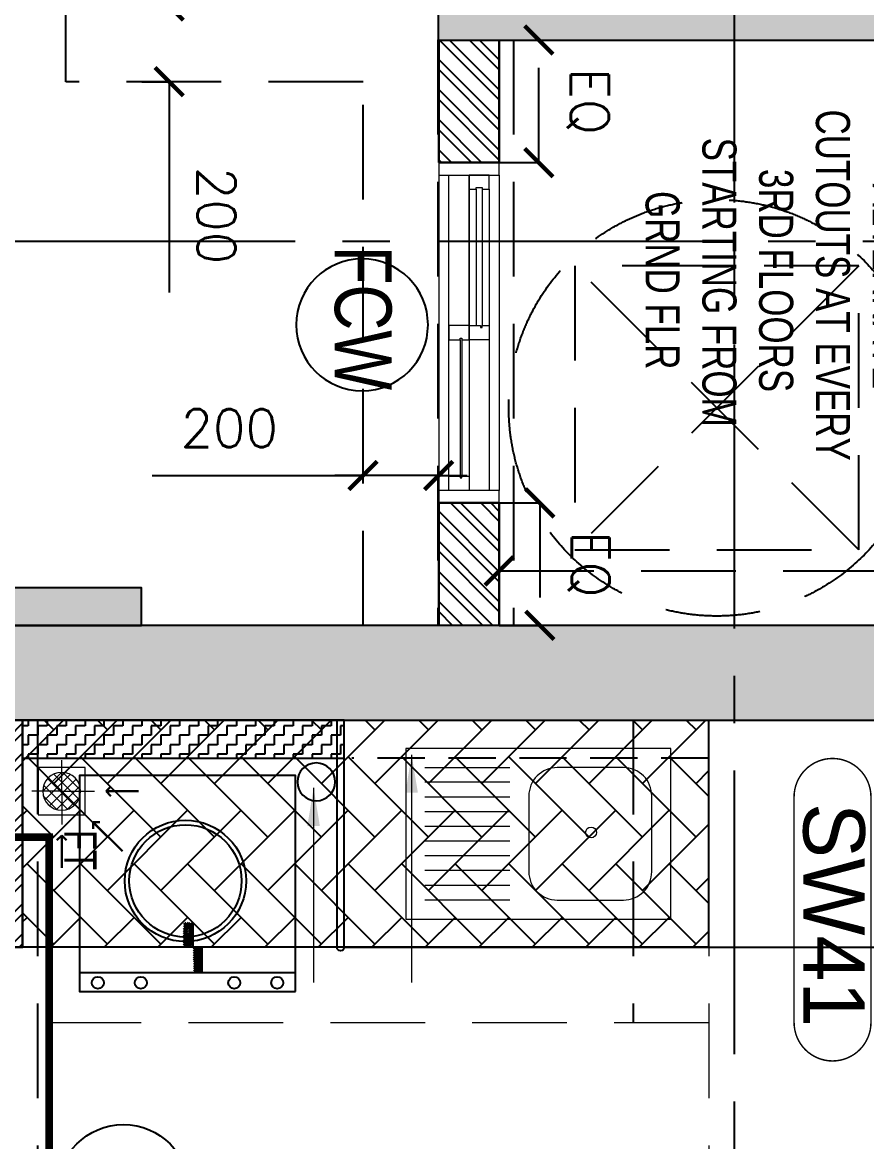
# Model space of a CAD drawing. Header units: millimetres. Extents: x -414464 to 1686, y -90036 to 108605.
# Drawn here: x -112641 to -110410, y -76748 to -73792 of the extents above; entities that cross this region are included whole.
import ezdxf
from ezdxf.enums import TextEntityAlignment as Align

# ---------------------------------------------------------------- set-up
doc = ezdxf.new("R2010")
doc.units = ezdxf.units.MM
doc.header["$LTSCALE"] = 1000
doc.header["$MEASUREMENT"] = 0
for name, pattern in [('$1$AUDIT_D_120904163729-0', [0]), ('$36$HIDDEN', [0.375, 0.25, -0.125]), ('3BHK-A$1$( Hidden )', [0.375, 0.25, -0.125]), ('3BHK-A$1$AUDIT_D_120904163729-0', [0]), ('3BHK-A$1$DASHED', [0.75, 0.5, -0.25]), ('AUDIT_D_120904163729-0', [0]), ('T8 - TYPICAL FLOOR CORE$0$$0$HIDDEN', [0.375, 0.25, -0.125]), ('T8 - TYPICAL FLOOR CORE$1$HIDDEN', [0.375, 0.25, -0.125]), ('T8 - TYPICAL FLOOR CORE$1$T10-TYPICAL FLOOR CORE$0$HIDDEN', [0.375, 0.25, -0.125]), ('T8(T9 IS SIMILAR) - TYPICAL FLOOR ELEVATION$1$AUDIT_D_120904163729-0', [0]), ('T8(T9 IS SIMILAR) - TYPICAL FLOOR ELEVATION$1$HIDDEN', [0.375, 0.25, -0.125]), ('T8(T9 IS SIMILAR)$1$$0$HIDDEN', [0.375, 0.25, -0.125]), ('T8(T9 IS SIMILAR)$1$HIDDEN', [0.375, 0.25, -0.125]), ('T8_REFUGE COLUMNS$1$CENTER2', [1.125, 0.75, -0.125, 0.125, -0.125])]:
    doc.linetypes.add(name, pattern=pattern)
doc.layers.get('0').update_dxf_attribs({"linetype": 'AUDIT_D_120904163729-0'})
for name, color, linetype in [('$0$A-HATCH -160', 251, '$1$AUDIT_D_120904163729-0'), ('$21$A-DIMENSIONS', 2, '$36$HIDDEN'), ('3BHK-A$1$$0$a-KIT FIX', 251, 'Continuous'), ('3BHK-A$1$$0$A-SERVICES CUTOUT', 8, 'Continuous'), ('3BHK-A$1$$0$a-window-no', 125, 'Continuous'), ('3BHK-A$1$$1$LEDGE WALL', 5, 'Continuous'), ('3BHK-A$1$A-DECK SUNK 125', 8, 'Continuous'), ('3BHK-A$1$A-HATCH -160', 251, '3BHK-A$1$AUDIT_D_120904163729-0'), ('3BHK-A$1$a-tile drop', 3, 'Continuous'), ('3BHK-A$1$APT PLANS-typ$0$TILEDROP', 3, 'Continuous'), ('3BHK-A$1$LEDGE WALL', 5, 'Continuous'), ('a-rcc', 3, 'Continuous'), ('T8 - TYPICAL FLOOR CORE$1$A-DIMENSIONS', 2, 'T8 - TYPICAL FLOOR CORE$1$HIDDEN'), ('T8 - TYPICAL FLOOR CORE$1$a-window-no', 125, 'Continuous'), ('T8 - TYPICAL FLOOR CORE$1$T10-TYPICAL FLOOR CORE$0$A-SLAB SUNK-AC LEDGES', 251, 'T8 - TYPICAL FLOOR CORE$1$T10-TYPICAL FLOOR CORE$0$HIDDEN'), ('T8(T9 IS SIMILAR) - TYPICAL FLOOR ELEVATION$1$A-DIM', 1, 'T8(T9 IS SIMILAR) - TYPICAL FLOOR ELEVATION$1$AUDIT_D_120904163729-0'), ('T8(T9 IS SIMILAR) - TYPICAL FLOOR ELEVATION$1$A-WALL-FEATURES', 6, 'T8(T9 IS SIMILAR) - TYPICAL FLOOR ELEVATION$1$AUDIT_D_120904163729-0'), ('T8(T9 IS SIMILAR)$1$$6$a-beam 2', 50, 'Continuous'), ('T8(T9 IS SIMILAR)$1$S-BEAM', 20, 'T8(T9 IS SIMILAR)$1$$0$HIDDEN'), ('T8_REFUGE COLUMNS$1$A-CENTERLINE', 193, 'T8_REFUGE COLUMNS$1$CENTER2'), ('T8_REFUGE COLUMNS$1$A-RCC COLS', 3, 'Continuous'), ('T8_REFUGE COLUMNS$1$A-SHEAR WALL THICKENING', 3, 'Continuous'), ('T8_TYPICAL COLUMNS$1$A-RCC COLS', 3, 'Continuous'), ('T8_TYPICAL COLUMNS$1$A-SHEAR WALL THICKENING', 3, 'Continuous')]:
    doc.layers.add(name, color=color, linetype=linetype)
for name, color, linetype, lineweight in [('3BHK-A$1$$1$a-TOI-fixtures', 251, 'Continuous', 0), ('3BHK-A$1$$1$A-WALL- 160', 6, 'Continuous', 30), ('3BHK-A$1$A-AC PIPE', 151, 'Continuous', 20), ('3BHK-A$1$a-TOI-fixtures', 251, 'Continuous', 0), ('3BHK-A$1$A-WALL- 160', 6, 'Continuous', 30), ('T8 - TYPICAL FLOOR CORE$0$a-Text', 4, 'Continuous', 0), ('T8 - TYPICAL FLOOR CORE$1$A-WALL- 160', 6, 'Continuous', 30), ('T8 - TYPICAL FLOOR CORE$1$Window', 4, 'Continuous', 20), ('T8(T9 IS SIMILAR) - DIMENSION & TEXTING$1$R0-18-10-2014-T1-1st Podium Floor Plan$0$Text', 2, 'Continuous', 0), ('T8(T9 IS SIMILAR)$1$D&W', 8, 'Continuous', 25), ('T8(T9 IS SIMILAR)$1$SCPL BEAM', 191, 'T8(T9 IS SIMILAR)$1$$0$HIDDEN', 13), ('T8_REFUGE COLUMNS$1$A-COLUMN NO size reduce', 81, 'Continuous', 25)]:
    doc.layers.add(name, color=color, linetype=linetype, lineweight=lineweight)
doc.layers.add('T8_REFUGE COLUMNS$1$COL-HATCH', color=7, linetype='Continuous', lineweight=25, true_color=0xa3a3a3)
doc.styles.add('3BHK-A$1$$0$LODHA STANDERD', font='sanss___.ttf')
doc.styles.add('3BHK-A$1$Romans 1', font='romans.shx', dxfattribs={"height": 100})
doc.styles.add('T8 - TYPICAL FLOOR CORE$0$ARIAL ARROW', font='swisscl.ttf')
doc.styles.add('T8 - TYPICAL FLOOR CORE$1$LODHA STANDERD', font='sanss___.ttf')
doc.styles.add('T8 - TYPICAL FLOOR CORE$1$Romans 1', font='romans.shx', dxfattribs={"height": 100})
doc.styles.add('T8(T9 IS SIMILAR) - DIMENSION & TEXTING$1$ARIAL ARROW', font='swisscl.ttf')
doc.styles.add('T8(T9 IS SIMILAR) - DIMENSION & TEXTING$1$Tahoma', font='tahoma.ttf')
doc.styles.add('T8(T9 IS SIMILAR) - TYPICAL FLOOR ELEVATION$1$Romans 1', font='romans.shx', dxfattribs={"height": 100})
doc.styles.add('T8_REFUGE COLUMNS$1$STANDARD', font='GOTHIC.TTF')
doc.dimstyles.new('3BHK-A$1$ALPINE S', dxfattribs={"dimscale": 0, "dimtxt": 100, "dimasz": 75, "dimexe": 0, "dimexo": 0, "dimgap": 75, "dimtad": 1, "dimdec": 0, "dimzin": 0, "dimdsep": 46, "dimtxsty": '3BHK-A$1$Romans 1', "dimblk": '3BHK-A$1$_ArchTick', "dimcen": 0.09, "dimclrd": 256, "dimclre": 256, "dimclrt": 7, "dimadec": 0, "dimazin": 0, "dimtfac": 1, "dimtdec": 0, "dimtofl": 0, "dimtmove": 1, "dimatfit": 0, "dimldrblk": '3BHK-A$1$_Open90', "dimfxl": 1, "dimtolj": 1, "dimtzin": 0, "dimarcsym": 0})
doc.dimstyles.new('T8 - TYPICAL FLOOR CORE$1$ALPINE S', dxfattribs={"dimscale": 0, "dimtxt": 100, "dimasz": 75, "dimexe": 0, "dimexo": 0, "dimgap": 75, "dimtad": 1, "dimdec": 0, "dimzin": 0, "dimdsep": 46, "dimtxsty": 'T8 - TYPICAL FLOOR CORE$1$Romans 1', "dimblk": 'T8 - TYPICAL FLOOR CORE$1$_ArchTick', "dimcen": 0.09, "dimclrd": 256, "dimclre": 256, "dimclrt": 7, "dimadec": 0, "dimazin": 0, "dimtfac": 1, "dimtdec": 0, "dimtofl": 0, "dimtmove": 1, "dimatfit": 0, "dimldrblk": 'T8 - TYPICAL FLOOR CORE$1$_Open90', "dimfxl": 1, "dimtolj": 1, "dimtzin": 0, "dimarcsym": 0})
doc.dimstyles.new('T8(T9 IS SIMILAR) - DIMENSION & TEXTING$1$SAMATA STD', dxfattribs={"dimtxt": 100, "dimasz": 50, "dimexe": 50, "dimexo": 50, "dimgap": 10, "dimtad": 0, "dimdec": 0, "dimrnd": 5, "dimzin": 0, "dimdsep": 46, "dimtxsty": 'T8(T9 IS SIMILAR) - DIMENSION & TEXTING$1$Tahoma', "dimblk": 'T8(T9 IS SIMILAR) - DIMENSION & TEXTING$1$_Origin2', "dimcen": -50, "dimdle": 50, "dimclrd": 7, "dimclre": 7, "dimclrt": 7, "dimadec": 0, "dimazin": 0, "dimtfac": 1, "dimtdec": 0, "dimtmove": 1, "dimatfit": 3, "dimfxl": 150, "dimtfill": 1, "dimtolj": 1, "dimtzin": 0, "dimlwd": -1, "dimlwe": -1, "dimarcsym": 0})
doc.dimstyles.new('T8(T9 IS SIMILAR) - TYPICAL FLOOR ELEVATION$1$ALPINE S', dxfattribs={"dimscale": 0, "dimtxt": 100, "dimasz": 75, "dimexe": 0, "dimexo": 0, "dimgap": 75, "dimtad": 1, "dimdec": 0, "dimzin": 0, "dimdsep": 46, "dimtxsty": 'T8(T9 IS SIMILAR) - TYPICAL FLOOR ELEVATION$1$Romans 1', "dimblk": 'T8(T9 IS SIMILAR) - TYPICAL FLOOR ELEVATION$1$_ArchTick', "dimcen": 0.09, "dimclrd": 256, "dimclre": 256, "dimclrt": 7, "dimadec": 0, "dimazin": 0, "dimtfac": 1, "dimtdec": 0, "dimtofl": 0, "dimtmove": 1, "dimatfit": 0, "dimldrblk": 'T8(T9 IS SIMILAR) - TYPICAL FLOOR ELEVATION$1$_Open90', "dimfxl": 1, "dimtolj": 1, "dimtzin": 0, "dimarcsym": 0})

# ---------------------------------------------------------------- blocks, each defined once
blk = doc.blocks.new('T8_REFUGE COLUMNS$1$A$C277F3394')
at = {"layer": 'T8_REFUGE COLUMNS$1$A-SHEAR WALL THICKENING', "linetype": 'ByBlock', "true_color": 0xa3a3a3}
h = blk.add_hatch(color=253, dxfattribs=at)
h.dxf.hatch_style = 1
h.paths.add_polyline_path([(10420.3, -385.5), (10520.2, -385.5), (10520.2, 90.8), (10420.3, 90.8)])
at = {"layer": 'T8_REFUGE COLUMNS$1$A-SHEAR WALL THICKENING', "linetype": 'ByBlock'}
blk.add_lwpolyline([(10420.3, -385.5), (10520.2, -385.5), (10520.2, 90.8), (10420.3, 90.8)], close=True, dxfattribs=at)
blk = doc.blocks.new('T8_REFUGE COLUMNS$1$A$C46A13422')
at = {"layer": 'T8_REFUGE COLUMNS$1$A-SHEAR WALL THICKENING', "linetype": 'ByBlock'}
blk.add_blockref('T8_REFUGE COLUMNS$1$A$C277F3394', (-5609.8, -7500), dxfattribs=at)
blk = doc.blocks.new('T8_REFUGE COLUMNS')
at = {"layer": 'T8_REFUGE COLUMNS$1$COL-HATCH', "linetype": 'ByBlock'}
h = blk.add_hatch(color=256, dxfattribs=at)
h.dxf.hatch_style = 1
h.paths.add_polyline_path([(1215612.1, -5719609.9), (1215862.1, -5719609.9), (1215862.1, -5715374.9), (1215612.1, -5715374.9)])
h = blk.add_hatch(color=256, dxfattribs=at)
h.dxf.hatch_style = 1
h.paths.add_polyline_path([(1214067.1, -5718349.9), (1213817.1, -5718349.9), (1213817.1, -5716424.9), (1214067.1, -5716424.9)])
at = {"layer": 'T8_REFUGE COLUMNS$1$A-CENTERLINE'}
for p, q in [((1214597.1, -5722853.5), (1214597.1, -5698299.6)), ((1223494.9, -5717567.4), (1182495.9, -5717567.4))]:
    blk.add_line(p, q, dxfattribs=at)
at = {"layer": 'T8_REFUGE COLUMNS$1$A-COLUMN NO size reduce', "linetype": 'ByBlock', "const_width": 3.9}
blk.add_lwpolyline([(1216065.1, -5717409.9, -1), (1216065.1, -5717206.7), (1216661, -5717206.7, -1), (1216661, -5717409.9)], format="xyb", close=True, dxfattribs=at)
at = {"layer": 'T8_REFUGE COLUMNS$1$A-RCC COLS', "linetype": 'ByBlock'}
for points in [[(1215612.1, -5719609.9), (1215862.1, -5719609.9), (1215862.1, -5715374.9), (1215612.1, -5715374.9)], [(1214067.1, -5718349.9), (1213817.1, -5718349.9), (1213817.1, -5716424.9), (1214067.1, -5716424.9)]]:
    blk.add_lwpolyline(points, close=True, dxfattribs=at)
blk.add_blockref('T8_REFUGE COLUMNS$1$A$C46A13422', (1210702.1, -5711724.9), dxfattribs=at)
at = {"layer": 'T8_REFUGE COLUMNS$1$A-COLUMN NO size reduce', "linetype": 'ByBlock', "insert": (1216081.3, -5717223), "char_height": 162.5, "attachment_point": 1, "style": 'T8_REFUGE COLUMNS$1$STANDARD'}
blk.add_mtext_dynamic_manual_height_columns('SW41', width=444.685, gutter_width=500, heights=[0], dxfattribs=at)
blk = doc.blocks.new('T8_TYPICAL COLUMNS$1$A$C277F3394')
at = {"layer": 'T8_TYPICAL COLUMNS$1$A-SHEAR WALL THICKENING', "linetype": 'ByBlock'}
h = blk.add_hatch(color=31, dxfattribs=at)
h.dxf.hatch_style = 1
h.paths.add_polyline_path([(10420.3, -385.5), (10520.2, -385.5), (10520.2, 90.8), (10420.3, 90.8)])
blk.add_lwpolyline([(10420.3, -385.5), (10520.2, -385.5), (10520.2, 90.8), (10420.3, 90.8)], close=True, dxfattribs=at)
blk = doc.blocks.new('T8_TYPICAL COLUMNS$1$A$C46A13422')
at = {"layer": 'T8_TYPICAL COLUMNS$1$A-SHEAR WALL THICKENING', "linetype": 'ByBlock'}
blk.add_blockref('T8_TYPICAL COLUMNS$1$A$C277F3394', (-5609.8, -7500), dxfattribs=at)
blk = doc.blocks.new('T8_TYPICAL COLUMNS')
at = {"layer": 'T8_TYPICAL COLUMNS$1$A-RCC COLS', "linetype": 'ByBlock'}
for name, p in [('T8_REFUGE COLUMNS', (0, 0)), ('T8_TYPICAL COLUMNS$1$A$C46A13422', (1210702.1, -5711724.9))]:
    blk.add_blockref(name, p, dxfattribs=at)
blk = doc.blocks.new('3BHK-A$1$$0$WINDOW TAG')
at = {"layer": '3BHK-A$1$$0$a-window-no'}
blk.add_circle((0, 0), 174.1, dxfattribs=at)
at = {"layer": '3BHK-A$1$$0$a-window-no', "style": '3BHK-A$1$$0$LODHA STANDERD'}
blk.add_attdef('WINDOW', text='', height=150, dxfattribs=at).set_placement((11.3, 2.8), align=Align.MIDDLE_CENTER)
blk = doc.blocks.new('3BHK-A$1$$0$WM-flat-1')
at = {"layer": '3BHK-A$1$$0$a-KIT FIX'}
blk.add_line((-110.3, -114.8), (-680.7, -114.8), dxfattribs=at)
blk.add_lwpolyline([(-680.7, -64.8), (-680.7, -635.2), (-110.3, -635.2), (-110.3, -64.8)], close=True, dxfattribs=at)
for centre, radius in [((-632.6, -87.9), 15.9), ((-519, -87.9), 15.9), ((-272.1, -87.9), 15.9), ((-158.4, -87.9), 15.9), ((-389.9, -356.8), 160.3), ((-389.9, -356.8), 148.3)]:
    blk.add_circle(centre, radius, dxfattribs=at)
blk = doc.blocks.new('3BHK-A$1$$0$SINK1-flat-1')
at = {"layer": '3BHK-A$1$$1$a-TOI-fixtures'}
for p, q in [((-275, -50), (-50, -50)), ((-275, -88.9), (-50, -88.9)), ((-275, -127.8), (-50, -127.8)), ((-275, -166.7), (-50, -166.7)), ((-275, -205.6), (-50, -205.6)), ((-275, -244.4), (-50, -244.4)), ((-275, -283.3), (-50, -283.3)), ((-275, -322.2), (-50, -322.2)), ((-275, -361.1), (-50, -361.1)), ((-50, -400), (-275, -400))]:
    blk.add_line(p, q, dxfattribs=at)
blk.add_lwpolyline([(-700, 0), (-700, -450), (0, -450), (0, 0)], close=True, dxfattribs=at)
blk.add_lwpolyline([(-400, -50), (-575, -50, 0.414214), (-650, -125), (-650, -325, 0.414214), (-575, -400), (-400, -400, 0.414214), (-325, -325), (-325, -125, 0.414214)], format="xyb", close=True, dxfattribs=at)
at = {"layer": '3BHK-A$1$$1$a-TOI-fixtures', "linetype": 'Continuous'}
blk.add_circle((-489.5, -228.6), 14.4, dxfattribs=at)
blk = doc.blocks.new('3BHK-A$1$TILE DROP -x')
at = {"layer": '3BHK-A$1$APT PLANS-typ$0$TILEDROP'}
h = blk.add_hatch(dxfattribs=at)
h.set_pattern_fill('ACET-2D-ANSI31', color=8, scale=90, angle=90, style=0)
h.set_pattern_definition([(135, (-851695.914, 5365039.183), (-7.954951288, -7.954951288), [])])
h.paths.add_polyline_path([(-58323.9, -19205.9), (-58323.9, -19023.7), (-58261.5, -19023.7), (-58261.5, -19205.9)])
edge = h.paths.add_edge_path()
edge.add_line((-58323.9, -19381.2), (-58393.7, -19381.2))
edge.add_line((-58323.9, -19205.9), (-58323.9, -19381.2))
edge.add_line((-58393.1, -19205.9), (-58323.9, -19205.9))
edge.add_line((-58393.1, -19381.2), (-58393.1, -19205.9))
at = {"layer": '3BHK-A$1$APT PLANS-typ$0$TILEDROP', "color": 1}
blk.add_line((-58153.9, -19205.9), (-58434, -19205.9), dxfattribs=at)
at = {"layer": '3BHK-A$1$APT PLANS-typ$0$TILEDROP', "color": 20, "const_width": 10}
for points in [[(-58261.5, -19205.9), (-58261.5, -19023.7)], [(-58323.9, -19381.2), (-58323.9, -19205.9)], [(-58323.9, -19205.9), (-58261.5, -19205.9)]]:
    blk.add_lwpolyline(points, dxfattribs=at)
blk = doc.blocks.new('3BHK-A$1$_ArchTick')
at = {"color": 0, "linetype": 'ByBlock', "const_width": 0.15}
blk.add_lwpolyline([(-0.5, -0.5), (0.5, 0.5)], dxfattribs=at)
blk = doc.blocks.new('3BHK-A$1$_Open90')
at = {"color": 0, "linetype": 'ByBlock', "lineweight": -2}
for p, q in [((0, 0), (-1, 0)), ((-0.5, 0.5), (0, 0)), ((0, 0), (-0.5, -0.5))]:
    blk.add_line(p, q, dxfattribs=at)
blk = doc.blocks.new('T8(T9 IS SIMILAR) - TYPICAL FLOOR ELEVATION$1$_ArchTick')
at = {"color": 0, "linetype": 'ByBlock', "const_width": 0.15}
blk.add_lwpolyline([(-0.5, -0.5), (0.5, 0.5)], dxfattribs=at)
blk = doc.blocks.new('*D4561')
at = {"layer": 'T8(T9 IS SIMILAR) - TYPICAL FLOOR ELEVATION$1$A-DIM', "lineweight": -2, "transparency": 16777216}
for p, q in [((1215216, -5718348.9), (1215216, -5718273.9)), ((1215216, -5718348.9), (1215216, -5718548.9)), ((1215216, -5718548.9), (1215216, -5718623.9)), ((1215216, -5719106.1), (1215216, -5718548.9))]:
    blk.add_line(p, q, dxfattribs=at)
at = {"layer": 'T8(T9 IS SIMILAR) - TYPICAL FLOOR ELEVATION$1$A-DIM', "linetype": 'T8(T9 IS SIMILAR) - TYPICAL FLOOR ELEVATION$1$HIDDEN', "lineweight": -2, "transparency": 16777216}
for p, q in [((1215288.4, -5718348.9), (1215216, -5718348.9)), ((1215612, -5718548.9), (1215216, -5718548.9))]:
    blk.add_line(p, q, dxfattribs=at)
at = {"layer": 'T8(T9 IS SIMILAR) - TYPICAL FLOOR ELEVATION$1$A-DIM', "linetype": 'ByBlock', "lineweight": -2, "transparency": 16777216, "xscale": 75, "yscale": 75, "zscale": 75}
for p, rotation in [((1215216, -5718348.9), 270), ((1215216, -5718548.9), 90)]:
    blk.add_blockref('T8(T9 IS SIMILAR) - TYPICAL FLOOR ELEVATION$1$_ArchTick', p, dxfattribs=dict(at, rotation=rotation))
at = {"layer": 'T8(T9 IS SIMILAR) - TYPICAL FLOOR ELEVATION$1$A-DIM', "color": 7, "linetype": 'ByBlock', "transparency": 16777216, "insert": (1215091, -5718902.5), "char_height": 100, "attachment_point": 5, "rotation": 90, "style": 'T8(T9 IS SIMILAR) - TYPICAL FLOOR ELEVATION$1$Romans 1'}
blk.add_mtext('\\A1;200', dxfattribs=at)
blk = doc.blocks.new('T8(T9 IS SIMILAR) - TYPICAL FLOOR ELEVATION$1$_Open90')
at = {"color": 0, "linetype": 'ByBlock', "lineweight": -2}
for p, q in [((-0.5, 0.5), (0, 0)), ((0, 0), (-1, 0)), ((0, 0), (-0.5, -0.5))]:
    blk.add_line(p, q, dxfattribs=at)
blk = doc.blocks.new('*D4562')
at = {"layer": 'T8(T9 IS SIMILAR) - TYPICAL FLOOR ELEVATION$1$A-DIM', "lineweight": -2, "transparency": 16777216}
for p, q in [((1213975.7, -5719061.4), (1213900.7, -5719061.4)), ((1214175.7, -5719061.4), (1214732.9, -5719061.4))]:
    blk.add_line(p, q, dxfattribs=at)
at = {"layer": 'T8(T9 IS SIMILAR) - TYPICAL FLOOR ELEVATION$1$A-DIM', "linetype": 'T8(T9 IS SIMILAR) - TYPICAL FLOOR ELEVATION$1$HIDDEN', "lineweight": -2, "transparency": 16777216}
for p, q in [((1213975.7, -5719134), (1213975.7, -5719061.4)), ((1214175.7, -5719134), (1214175.7, -5719061.4))]:
    blk.add_line(p, q, dxfattribs=at)
at = {"layer": 'T8(T9 IS SIMILAR) - TYPICAL FLOOR ELEVATION$1$A-DIM', "linetype": 'ByBlock', "lineweight": -2, "transparency": 16777216, "xscale": 75, "yscale": 75, "zscale": 75}
blk.add_blockref('T8(T9 IS SIMILAR) - TYPICAL FLOOR ELEVATION$1$_ArchTick', (1213975.7, -5719061.4), dxfattribs=at)
at = {"layer": 'T8(T9 IS SIMILAR) - TYPICAL FLOOR ELEVATION$1$A-DIM', "linetype": 'ByBlock', "lineweight": -2, "transparency": 16777216, "xscale": 75, "yscale": 75, "zscale": 75, "rotation": 180}
blk.add_blockref('T8(T9 IS SIMILAR) - TYPICAL FLOOR ELEVATION$1$_ArchTick', (1214175.7, -5719061.4), dxfattribs=at)
at = {"layer": 'T8(T9 IS SIMILAR) - TYPICAL FLOOR ELEVATION$1$A-DIM', "color": 7, "linetype": 'ByBlock', "transparency": 16777216, "insert": (1214529.3, -5718936.4), "char_height": 100, "attachment_point": 5, "style": 'T8(T9 IS SIMILAR) - TYPICAL FLOOR ELEVATION$1$Romans 1'}
blk.add_mtext('\\A1;200', dxfattribs=at)
blk = doc.blocks.new('T8 - TYPICAL FLOOR CORE$1$1500-flat-1')
at = {"layer": 'T8 - TYPICAL FLOOR CORE$1$Window', "color": 1, "lineweight": 13}
for p, q in [((1149675.6, -5694418.8), (1148842.5, -5694418.8)), ((1149240.3, -5694418.8), (1148880, -5694418.8)), ((1148880, -5694445.5), (1149675.6, -5694445.5)), ((1149307.5, -5694498.8), (1148842.5, -5694498.8)), ((1149240.3, -5694498.8), (1148880, -5694498.8)), ((1149638.1, -5694498.8), (1149277.8, -5694498.8)), ((1149277.8, -5694498.8), (1149675.6, -5694498.8)), ((1149638.1, -5694552.2), (1148842.5, -5694552.2)), ((1149675.6, -5694578.8), (1148842.5, -5694578.8))]:
    blk.add_line(p, q, dxfattribs=at)
at = {"layer": 'T8 - TYPICAL FLOOR CORE$1$Window', "color": 5, "lineweight": 13}
for p, q in [((1149240.3, -5694475.7), (1148880, -5694475.7)), ((1149240.3, -5694480.2), (1148880, -5694480.2)), ((1149638.1, -5694517.4), (1149277.8, -5694517.4)), ((1149638.1, -5694533.6), (1149277.8, -5694533.6))]:
    blk.add_line(p, q, dxfattribs=at)
at = {"layer": 'T8 - TYPICAL FLOOR CORE$1$Window', "color": 4, "lineweight": 13}
for points in [[(1148842.5, -5694418.8), (1148809.5, -5694418.8), (1148809.5, -5694578.8), (1148842.5, -5694578.8)], [(1149708.6, -5694418.8), (1149675.6, -5694418.8), (1149675.6, -5694578.8), (1149708.6, -5694578.8)], [(1148880, -5694480.2), (1148880, -5694498.8), (1148842.5, -5694498.8), (1148842.5, -5694445.5), (1148880, -5694445.5), (1148880, -5694475.7), (1148875.5, -5694475.7), (1148875.5, -5694480.2)], [(1149240.3, -5694480.2), (1149240.3, -5694498.8), (1149277.8, -5694498.8), (1149277.8, -5694445.5), (1149240.3, -5694445.5), (1149240.3, -5694475.7), (1149244.8, -5694475.7), (1149244.8, -5694480.2)], [(1149277.8, -5694533.6), (1149277.8, -5694552.2), (1149240.3, -5694552.2), (1149240.3, -5694498.8), (1149277.8, -5694498.8), (1149277.8, -5694529.1), (1149273.3, -5694529.1), (1149273.3, -5694533.6)], [(1149638.1, -5694533.6), (1149638.1, -5694552.2), (1149675.6, -5694552.2), (1149675.6, -5694498.8), (1149638.1, -5694498.8), (1149638.1, -5694517.4), (1149642.6, -5694517.4), (1149642.6, -5694533.6)]]:
    blk.add_lwpolyline(points, close=True, dxfattribs=at)
blk = doc.blocks.new('T8 - TYPICAL FLOOR CORE$1$WINDOW TAG')
at = {"layer": 'T8 - TYPICAL FLOOR CORE$1$a-window-no'}
blk.add_circle((0, 0), 174.1, dxfattribs=at)
at = {"layer": 'T8 - TYPICAL FLOOR CORE$1$a-window-no', "style": 'T8 - TYPICAL FLOOR CORE$1$LODHA STANDERD'}
blk.add_attdef('WINDOW', text='', height=150, dxfattribs=at).set_placement((11.3, 2.8), align=Align.MIDDLE_CENTER)
blk = doc.blocks.new('T8 - TYPICAL FLOOR CORE$1$_ArchTick')
at = {"color": 0, "linetype": 'ByBlock', "const_width": 0.15}
blk.add_lwpolyline([(-0.5, -0.5), (0.5, 0.5)], dxfattribs=at)
blk = doc.blocks.new('*D4664')
at = {"layer": 'T8 - TYPICAL FLOOR CORE$1$A-DIMENSIONS', "linetype": 'T8 - TYPICAL FLOOR CORE$1$HIDDEN', "lineweight": -2, "transparency": 16777216}
for p, q in [((1215450.2, -5715624), (1215468.1, -5715624)), ((1215450.2, -5718188.9), (1215468.1, -5718188.9))]:
    blk.add_line(p, q, dxfattribs=at)
at = {"layer": 'T8 - TYPICAL FLOOR CORE$1$A-DIMENSIONS', "lineweight": -2, "transparency": 16777216}
blk.add_line((1215468.1, -5718188.9), (1215468.1, -5715624), dxfattribs=at)
at = {"layer": 'T8 - TYPICAL FLOOR CORE$1$A-DIMENSIONS', "linetype": 'ByBlock', "lineweight": -2, "transparency": 16777216, "xscale": 75, "yscale": 75, "zscale": 75}
for p, rotation in [((1215468.1, -5715624), 90), ((1215468.1, -5718188.9), 270)]:
    blk.add_blockref('T8 - TYPICAL FLOOR CORE$1$_ArchTick', p, dxfattribs=dict(at, rotation=rotation))
at = {"layer": 'T8 - TYPICAL FLOOR CORE$1$A-DIMENSIONS', "color": 7, "linetype": 'ByBlock', "transparency": 16777216, "insert": (1215343.1, -5716906.5), "char_height": 100, "attachment_point": 5, "rotation": 90, "style": 'T8 - TYPICAL FLOOR CORE$1$Romans 1'}
blk.add_mtext('\\A1;2565', dxfattribs=at)
blk = doc.blocks.new('T8 - TYPICAL FLOOR CORE$1$_Open90')
at = {"color": 0, "linetype": 'ByBlock', "lineweight": -2}
for p, q in [((-0.5, 0.5), (0, 0)), ((0, 0), (-1, 0)), ((0, 0), (-0.5, -0.5))]:
    blk.add_line(p, q, dxfattribs=at)
blk = doc.blocks.new('*D4609')
at = {"layer": 'T8 - TYPICAL FLOOR CORE$1$A-DIMENSIONS', "linetype": 'T8 - TYPICAL FLOOR CORE$1$HIDDEN', "lineweight": -2, "transparency": 16777216}
for p, q in [((1215288.4, -5718188.9), (1215288.4, -5718081.9)), ((1215612, -5718188.9), (1215612, -5718081.9))]:
    blk.add_line(p, q, dxfattribs=at)
at = {"layer": 'T8 - TYPICAL FLOOR CORE$1$A-DIMENSIONS', "lineweight": -2, "transparency": 16777216}
blk.add_line((1215288.4, -5718081.9), (1215612, -5718081.9), dxfattribs=at)
at = {"layer": 'T8 - TYPICAL FLOOR CORE$1$A-DIMENSIONS', "linetype": 'ByBlock', "lineweight": -2, "transparency": 16777216, "xscale": 75, "yscale": 75, "zscale": 75, "rotation": 180}
blk.add_blockref('T8 - TYPICAL FLOOR CORE$1$_ArchTick', (1215288.4, -5718081.9), dxfattribs=at)
at = {"layer": 'T8 - TYPICAL FLOOR CORE$1$A-DIMENSIONS', "linetype": 'ByBlock', "lineweight": -2, "transparency": 16777216, "xscale": 75, "yscale": 75, "zscale": 75}
blk.add_blockref('T8 - TYPICAL FLOOR CORE$1$_ArchTick', (1215612, -5718081.9), dxfattribs=at)
at = {"layer": 'T8 - TYPICAL FLOOR CORE$1$A-DIMENSIONS', "color": 7, "linetype": 'ByBlock', "transparency": 16777216, "insert": (1215450.2, -5717952.1), "char_height": 100, "attachment_point": 5, "style": 'T8 - TYPICAL FLOOR CORE$1$Romans 1'}
blk.add_mtext('\\A1;EQ', dxfattribs=at)
blk = doc.blocks.new('*D4610')
at = {"layer": 'T8 - TYPICAL FLOOR CORE$1$A-DIMENSIONS', "linetype": 'T8 - TYPICAL FLOOR CORE$1$HIDDEN', "lineweight": -2, "transparency": 16777216}
for p, q in [((1214065.7, -5718188.9), (1214065.7, -5718084.4)), ((1214389.3, -5718188.9), (1214389.3, -5718084.4))]:
    blk.add_line(p, q, dxfattribs=at)
at = {"layer": 'T8 - TYPICAL FLOOR CORE$1$A-DIMENSIONS', "lineweight": -2, "transparency": 16777216}
blk.add_line((1214389.3, -5718084.4), (1214065.7, -5718084.4), dxfattribs=at)
at = {"layer": 'T8 - TYPICAL FLOOR CORE$1$A-DIMENSIONS', "linetype": 'ByBlock', "lineweight": -2, "transparency": 16777216, "xscale": 75, "yscale": 75, "zscale": 75, "rotation": 180}
blk.add_blockref('T8 - TYPICAL FLOOR CORE$1$_ArchTick', (1214065.7, -5718084.4), dxfattribs=at)
at = {"layer": 'T8 - TYPICAL FLOOR CORE$1$A-DIMENSIONS', "linetype": 'ByBlock', "lineweight": -2, "transparency": 16777216, "xscale": 75, "yscale": 75, "zscale": 75}
blk.add_blockref('T8 - TYPICAL FLOOR CORE$1$_ArchTick', (1214389.3, -5718084.4), dxfattribs=at)
at = {"layer": 'T8 - TYPICAL FLOOR CORE$1$A-DIMENSIONS', "color": 7, "linetype": 'ByBlock', "transparency": 16777216, "insert": (1214227.5, -5717954.6), "char_height": 100, "attachment_point": 5, "style": 'T8 - TYPICAL FLOOR CORE$1$Romans 1'}
blk.add_mtext('\\A1;EQ', dxfattribs=at)
blk = doc.blocks.new('T8(T9 IS SIMILAR) - DIMENSION & TEXTING$1$_Origin2')
at = {"color": 0, "linetype": 'ByBlock', "lineweight": -2}
blk.add_line((-0.5, 0), (-1, 0), dxfattribs=at)
for radius in [0.5, 0.25]:
    blk.add_circle((0, 0), radius, dxfattribs=at)
blk = doc.blocks.new('3BHK-A$1$A$C1DA736AB')
at = {"layer": '3BHK-A$1$a-TOI-fixtures', "linetype": 'ByBlock'}
for points in [[(117, 0.4, 0), (202.3, 0.4, 0)], [(81.7, -82.8, 0), (158.2, -159.9, 0)], [(0.4, -117, 0), (0.4, -202.3, 0)]]:
    blk.add_leader(points, dimstyle='3BHK-A$1$ALPINE S', override={"dimscale": 1, "dimasz": 25, "dimtad": 0, "dimfxl": 5, "dimtfill": 1, "dimarcsym": 1}, dxfattribs=at)
blk = doc.blocks.new('3BHK-A$1$Type-A-First Floor Plan-bottom-up$0$FLOOR TRAP-flat-6')
at = {"layer": '3BHK-A$1$a-TOI-fixtures'}
h = blk.add_hatch(dxfattribs=at)
h.set_pattern_fill('ACET-2D-_USER', color=256, scale=20, angle=45, style=0, double=1, pattern_type=0)
h.set_pattern_definition([(45, (-789896.981, 5385770.066), (-14.142135624, 14.142135624), []), (135, (-789896.981, 5385770.066), (-14.142135624, -14.142135624), [])])
edge = h.paths.add_edge_path()
edge.add_arc((150, 150), 50, 0, 360)
for q in [(150, 228.6), (67.6, 150), (237.4, 150), (150, 63.6)]:
    blk.add_line((150, 150), q, dxfattribs=at)
blk.add_lwpolyline([(87.5, 212.5), (212.5, 212.5), (212.5, 87.5), (87.5, 87.5)], close=True, dxfattribs=at)
blk.add_circle((150, 150), 50, dxfattribs=at)
at = {"layer": '3BHK-A$1$A-WALL- 160', "linetype": 'ByBlock'}
blk.add_blockref('3BHK-A$1$A$C1DA736AB', (149.6, 149.6, 0), dxfattribs=at)
blk = doc.blocks.new('3BHK-A')
at = {"layer": '3BHK-A$1$A-DECK SUNK 125'}
h = blk.add_hatch(dxfattribs=at)
h.set_pattern_fill('AR-HBONE', color=256, scale=25)
h.set_pattern_definition([(45, (-0.65, 1286.84), (1e-14, 141.4213562), [300, -100]), (135, (70.06, 1357.55), (1e-14, 141.4213562), [300, -100])])
h.paths.add_polyline_path([(1196082.2, -5717635.9), (1196082.2, -5719448.6), (1196682.2, -5719448.7), (1196682.2, -5717635.9)])
at = {"layer": '3BHK-A$1$A-HATCH -160', "linetype": 'ByBlock'}
h = blk.add_hatch(dxfattribs=at)
h.set_pattern_fill('ANSI32', color=256, scale=150, angle=-90)
h.set_pattern_definition([(45, (1184211.52, -5724246.763), (-39.77476, 39.77476), []), (45, (1184238.037, -5724246.763), (-39.77476, 39.77476), [])])
h.paths.add_polyline_path([(1196682.2, -5719448.7), (1196082.3, -5719448.7), (1196082.3, -5719609.9), (1196682.2, -5719609.9)])
at = {"layer": '3BHK-A$1$LEDGE WALL', "linetype": 'ByBlock'}
h = blk.add_hatch(dxfattribs=at)
h.set_pattern_fill('ZIGZAG', color=8, scale=200, angle=180)
h.set_pattern_definition([(180, (1e-08, 0), (-25, -25), [25, -25]), (270, (-25, 0), (25, -25), [25, -25])])
h.paths.add_polyline_path([(1196582.1, -5718598.7), (1196682.3, -5718598.7), (1196682.3, -5719448.8), (1196582.1, -5719448.8)])
at = {"layer": '3BHK-A$1$$0$a-KIT FIX', "color": 1}
for p, q in [((1196082.3, -5718598.7, 0), (1196082.2, -5716442.9, 0)), ((1196082.2, -5718598.7, 0), (1196682.1, -5718598.7)), ((1196082.2, -5718617.7, 0), (1196682.1, -5718617.7))]:
    blk.add_line(p, q, dxfattribs=at)
at = {"layer": '3BHK-A$1$$0$a-KIT FIX', "color": 1, "extrusion": (-4.05548e-05, -3.23745e-10, 1)}
blk.add_arc((1196082.2, -5718608.2, -48.5), 9.5, 90.0004, 270.0004, dxfattribs=at)
at = {"layer": '3BHK-A$1$$0$A-SERVICES CUTOUT', "ltscale": 5, "elevation": 0}
for points in [[(1196082.2, -5717635.9), (1196082.2, -5718598.7), (1196682.2, -5718598.7), (1196682.2, -5717635.9)], [(1196082.2, -5717635.9), (1196082.2, -5719448.6), (1196682.2, -5719448.7), (1196682.2, -5717635.9)]]:
    blk.add_lwpolyline(points, close=True, dxfattribs=at)
at = {"layer": '3BHK-A$1$$1$A-WALL- 160', "linetype": 'ByBlock', "elevation": 0}
blk.add_lwpolyline([(1196682.2, -5719448.7), (1196082.3, -5719448.7), (1196082.3, -5719609.9), (1196682.2, -5719609.9)], close=True, dxfattribs=at)
at = {"layer": '3BHK-A$1$$1$LEDGE WALL', "linetype": '3BHK-A$1$( Hidden )', "ltscale": 0.5, "elevation": 0}
blk.add_lwpolyline([(1196682.2, -5717635.9), (1196582.2, -5717635.9), (1196582.1, -5718578.5)], dxfattribs=at)
at = {"layer": '3BHK-A$1$A-AC PIPE', "linetype": '3BHK-A$1$DASHED', "ltscale": 0.1, "const_width": 20, "elevation": 0.1}
blk.add_lwpolyline([(1192557.7, -5717490.6), (1194287.3, -5717490.6), (1194287.3, -5719378.7), (1196372.9, -5719378.7), (1196372.9, -5719589)], dxfattribs=at)
at = {"layer": '3BHK-A$1$LEDGE WALL', "elevation": 0}
blk.add_lwpolyline([(1196582.1, -5718598.7), (1196682.3, -5718598.7), (1196682.3, -5719448.8), (1196582.1, -5719448.8)], close=True, dxfattribs=at)
at = {"layer": '3BHK-A$1$LEDGE WALL'}
blk.add_circle((1196519.2, -5718672.6), 50, dxfattribs=at)
at = {"layer": '3BHK-A$1$$0$a-KIT FIX', "extrusion": (0, 0, -1), "zscale": -0.9999999999999998, "rotation": 270}
blk.add_blockref('3BHK-A$1$$0$WM-flat-1', (-1195900.8, -5719408.3, 0), dxfattribs=at)
at = {"layer": '3BHK-A$1$$0$a-window-no'}
ref = blk.add_blockref('3BHK-A$1$$0$WINDOW TAG', (1195439.7, -5719182.1, 0), dxfattribs=dict(at, xscale=-1))
ref.add_attrib('WINDOW', 'W3', dxfattribs={"height": 150, "style": '3BHK-A$1$$0$LODHA STANDERD', "width": 0.8}).set_placement((1195431.3, -5719174.6, 0), align=Align.MIDDLE_CENTER)
at = {"layer": '3BHK-A$1$A-DECK SUNK 125', "extrusion": (0, 0, -1), "zscale": -1, "rotation": 270}
blk.add_blockref('3BHK-A$1$$0$SINK1-flat-1', (-1196157, -5718435.9, 0), dxfattribs=at)
at = {"layer": '3BHK-A$1$a-tile drop', "xscale": 0.3750000000000001, "yscale": 0.3750000000000001, "zscale": 0.3750000000000001, "rotation": 90}
blk.add_blockref('3BHK-A$1$TILE DROP -x', (1188880, -5697125.9, 0), dxfattribs=at)
at = {"layer": '3BHK-A$1$a-TOI-fixtures', "extrusion": (0, 0, -1), "xscale": -0.9999999999999998, "zscale": -0.9999999999999998, "rotation": 179.9999999999999}
blk.add_blockref('3BHK-A$1$Type-A-First Floor Plan-bottom-up$0$FLOOR TRAP-flat-6', (-1196644.4, -5719195.4, 0), dxfattribs=at)
blk = doc.blocks.new('T8(T9 IS SIMILAR) - TYPICAL FLOOR ELEVATION')
at = {"layer": 'T8(T9 IS SIMILAR) - TYPICAL FLOOR ELEVATION$1$A-WALL-FEATURES', "color": 8, "linetype": 'T8(T9 IS SIMILAR) - TYPICAL FLOOR ELEVATION$1$HIDDEN'}
blk.add_lwpolyline([(1215612, -5718548.9), (1214175.7, -5718548.9), (1214175.7, -5719334), (1212337.1, -5719334)], dxfattribs=at)
at = {"layer": 'T8(T9 IS SIMILAR) - TYPICAL FLOOR ELEVATION$1$A-DIM', "linetype": 'ByBlock'}
dim = blk.add_linear_dim(base=(1215216, -5718548.9), p1=(1215288.4, -5718348.9), p2=(1215612, -5718548.9), angle=90, dimstyle='T8(T9 IS SIMILAR) - TYPICAL FLOOR ELEVATION$1$ALPINE S', override={"dimscale": 1, "dimfxl": 5, "dimarcsym": 1}, dxfattribs=at)
dim.commit()
dim.dimension.update_dxf_attribs({"geometry": '*D4561', "text_midpoint": (1215216, -5718902.5), "dimtype": 128})
dim = blk.add_linear_dim(base=(1214175.7, -5719061.4), p1=(1213975.7, -5719134), p2=(1214175.7, -5719134), dimstyle='T8(T9 IS SIMILAR) - TYPICAL FLOOR ELEVATION$1$ALPINE S', override={"dimscale": 1, "dimtmove": 0, "dimfxl": 5, "dimarcsym": 1}, dxfattribs=at)
dim.commit()
dim.dimension.update_dxf_attribs({"geometry": '*D4562', "text_midpoint": (1214529.3, -5719061.4), "dimtype": 128})
blk = doc.blocks.new('T8 - TYPICAL FLOOR CORE')
at = {"layer": 'T8 - TYPICAL FLOOR CORE$1$T10-TYPICAL FLOOR CORE$0$A-SLAB SUNK-AC LEDGES', "linetype": 'ByBlock'}
h = blk.add_hatch(dxfattribs=at)
h.set_pattern_fill('ANSI32', color=256, scale=150)
h.paths.add_polyline_path([(1214389.3, -5718188.9), (1214065.7, -5718188.9), (1214065.7, -5718348.9), (1214389.3, -5718348.9)])
h.paths.add_polyline_path([(1215288.4, -5718348.9), (1215612, -5718348.9), (1215612, -5718188.9), (1215288.4, -5718188.9)])
at = {"linetype": 'T8 - TYPICAL FLOOR CORE$0$$0$HIDDEN'}
for p, q in [((1214662.3, -5717238.9), (1215412.3, -5717988.9)), ((1215412.3, -5717238.9), (1214662.3, -5717988.9))]:
    blk.add_line(p, q, dxfattribs=at)
blk.add_lwpolyline([(1214662.3, -5717988.9), (1215412.3, -5717988.9), (1215412.3, -5717238.9), (1214662.3, -5717238.9)], close=True, dxfattribs=at)
blk.add_circle((1215037.3, -5717613.9), 550, dxfattribs=at)
at = {"layer": 'T8 - TYPICAL FLOOR CORE$1$A-WALL- 160', "linetype": 'ByBlock'}
for p, q in [((1214389.3, -5718188.9), (1214065.7, -5718188.9)), ((1214389.3, -5718348.9), (1214389.3, -5718188.9)), ((1215288.4, -5718188.9), (1215612, -5718188.9)), ((1215288.4, -5718348.9), (1215288.4, -5718188.9)), ((1214389.3, -5718348.9), (1214065.7, -5718348.9)), ((1215288.4, -5718348.9), (1215612, -5718348.9))]:
    blk.add_line(p, q, dxfattribs=at)
at = {"layer": 'T8 - TYPICAL FLOOR CORE$1$A-WALL- 160', "rotation": 180}
blk.add_blockref('T8 - TYPICAL FLOOR CORE$1$1500-flat-1', (2364097.9, -11412767.7), dxfattribs=at)
at = {"layer": 'T8 - TYPICAL FLOOR CORE$1$a-window-no'}
ref = blk.add_blockref('T8 - TYPICAL FLOOR CORE$1$WINDOW TAG', (1214818, -5718551.4), dxfattribs=dict(at, xscale=-1))
ref.add_attrib('WINDOW', 'FCW', dxfattribs={"height": 150, "style": 'T8 - TYPICAL FLOOR CORE$1$LODHA STANDERD', "width": 0.8}).set_placement((1214799.6, -5718548.6), align=Align.MIDDLE_CENTER)
at = {"layer": 'T8 - TYPICAL FLOOR CORE$0$a-Text', "linetype": 'ByBlock', "insert": (1214216.1, -5717112.1), "char_height": 90, "attachment_point": 1, "style": 'T8 - TYPICAL FLOOR CORE$0$ARIAL ARROW'}
blk.add_mtext_dynamic_manual_height_columns('\\pi192.87618;*ALTERNATE \\P\\pi33.22349;CUTOUTS AT EVERY \\P\\pi190.13371;3RD FLOORS \\P\\pi107.38797;STARTING FROM \\P\\pi248.37421;GRND FLR ', width=942.325, gutter_width=500, heights=[0], dxfattribs=at)
at = {"layer": 'T8 - TYPICAL FLOOR CORE$1$A-DIMENSIONS', "linetype": 'ByBlock'}
dim = blk.add_linear_dim(base=(1215468.1, -5715624), p1=(1215450.2, -5718188.9), p2=(1215450.2, -5715624), angle=90, dimstyle='T8 - TYPICAL FLOOR CORE$1$ALPINE S', override={"dimscale": 1, "dimfxl": 5, "dimarcsym": 1}, dxfattribs=at)
dim.commit()
dim.dimension.update_dxf_attribs({"geometry": '*D4664', "text_midpoint": (1215343.1, -5716906.5)})
for base, p1, p2, picture, middle in [((1214065.7, -5718084.4), (1214389.3, -5718188.9), (1214065.7, -5718188.9), '*D4610', (1214227.5, -5718084.4)), ((1215612, -5718081.9), (1215288.4, -5718188.9), (1215612, -5718188.9), '*D4609', (1215450.2, -5718081.9))]:
    dim = blk.add_linear_dim(base=base, p1=p1, p2=p2, text='EQ', dimstyle='T8 - TYPICAL FLOOR CORE$1$ALPINE S', override={"dimscale": 1, "dimfxl": 5, "dimarcsym": 1}, dxfattribs=at)
    dim.commit()
    dim.dimension.update_dxf_attribs({"geometry": picture, "text_midpoint": middle, "dimtype": 128})
blk = doc.blocks.new('T8(T9 IS SIMILAR) - DIMENSION & TEXTING')
at = {"layer": 'T8(T9 IS SIMILAR) - DIMENSION & TEXTING$1$R0-18-10-2014-T1-1st Podium Floor Plan$0$Text', "linetype": 'ByBlock', "style": 'T8(T9 IS SIMILAR) - DIMENSION & TEXTING$1$ARIAL ARROW'}
blk.add_text('FT', height=85, dxfattribs=at).set_placement((1216152.2, -5719338.3))
at = {"layer": 'T8(T9 IS SIMILAR) - DIMENSION & TEXTING$1$R0-18-10-2014-T1-1st Podium Floor Plan$0$Text'}
for points in [[(1215954, -5718420.5, 0), (1216464.1, -5718420.7, 0), (1216555.1, -5718420.6, 0)], [(1216041.5, -5718679.6, 0), (1216464.1, -5718679.7, 0), (1216555.1, -5718679.6, 0)]]:
    blk.add_leader(points, dimstyle='T8(T9 IS SIMILAR) - DIMENSION & TEXTING$1$SAMATA STD', override={"dimscale": 1, "dimasz": 100, "dimclrd": 2, "dimfxlon": 1, "dimarcsym": 1}, dxfattribs=at)
blk = doc.blocks.new('T8(T9 IS SIMILAR)')
at = {"layer": 'T8(T9 IS SIMILAR)$1$D&W', "linetype": 'ByBlock', "xscale": -1}
blk.add_blockref('3BHK-A', (2412544.6, 0, 0.5), dxfattribs=at)
at = {"layer": 'T8(T9 IS SIMILAR)$1$D&W', "linetype": 'ByBlock'}
blk.add_blockref('T8(T9 IS SIMILAR) - TYPICAL FLOOR ELEVATION', (0, 0), dxfattribs=at)
blk.add_blockref('T8 - TYPICAL FLOOR CORE', (0, 0), dxfattribs=at)
blk.add_blockref('T8_TYPICAL COLUMNS', (0, 0), dxfattribs=at)
at = {"layer": 'T8(T9 IS SIMILAR)$1$$6$a-beam 2', "linetype": 'ByBlock'}
blk.add_blockref('T8(T9 IS SIMILAR) - DIMENSION & TEXTING', (0, 0), dxfattribs=at)
at = {"layer": 'T8(T9 IS SIMILAR)$1$S-BEAM', "linetype": 'T8(T9 IS SIMILAR)$1$HIDDEN'}
blk.add_line((1215861.1, -5717835.2, 2.8), (1216661.5, -5717835.2, 2.5), dxfattribs=at)
at = {"layer": 'T8(T9 IS SIMILAR)$1$S-BEAM'}
for p, q in [((1214065.3, -5718151.4, -0.1), (1215611.5, -5718151.4, -0.5)), ((1214065.3, -5718351.4, -0.1), (1215611.5, -5718351.4, -0.5)), ((1218361, -5719408.3, -0.3), (1215861.1, -5719408.3, 0))]:
    blk.add_line(p, q, dxfattribs=at)
at = {"layer": 'T8(T9 IS SIMILAR)$1$SCPL BEAM', "linetype": 'T8(T9 IS SIMILAR)$1$HIDDEN'}
for p, q in [((1215861.1, -5717635.2, 2.8), (1218361, -5717635.2, 2.8)), ((1216461.5, -5717635.2, 2.8), (1216462, -5719608.5)), ((1216661.5, -5717635.2, 2.8), (1216661.5, -5719408.3, -0.5))]:
    blk.add_line(p, q, dxfattribs=at)
blk = doc.blocks.new('A$C48506478')
at = {"layer": '$21$A-DIMENSIONS', "linetype": 'ByBlock'}
blk.add_blockref('T8(T9 IS SIMILAR)', (-1195542.6, 5727884.6), dxfattribs=at)
at = {"layer": '$0$A-HATCH -160', "linetype": 'ByBlock'}
blk.add_blockref('T8(T9 IS SIMILAR) - DIMENSION & TEXTING', (-1195542.6, 5727884.6), dxfattribs=at)

msp = doc.modelspace()

# ---------------------------------------------------------------- block references
at = {"layer": 'a-rcc', "linetype": 'ByBlock', "rotation": 270}
msp.add_blockref('A$C48506478', (-121076, -55315.3, 0), dxfattribs=at)

doc.saveas('drawing.dxf')
